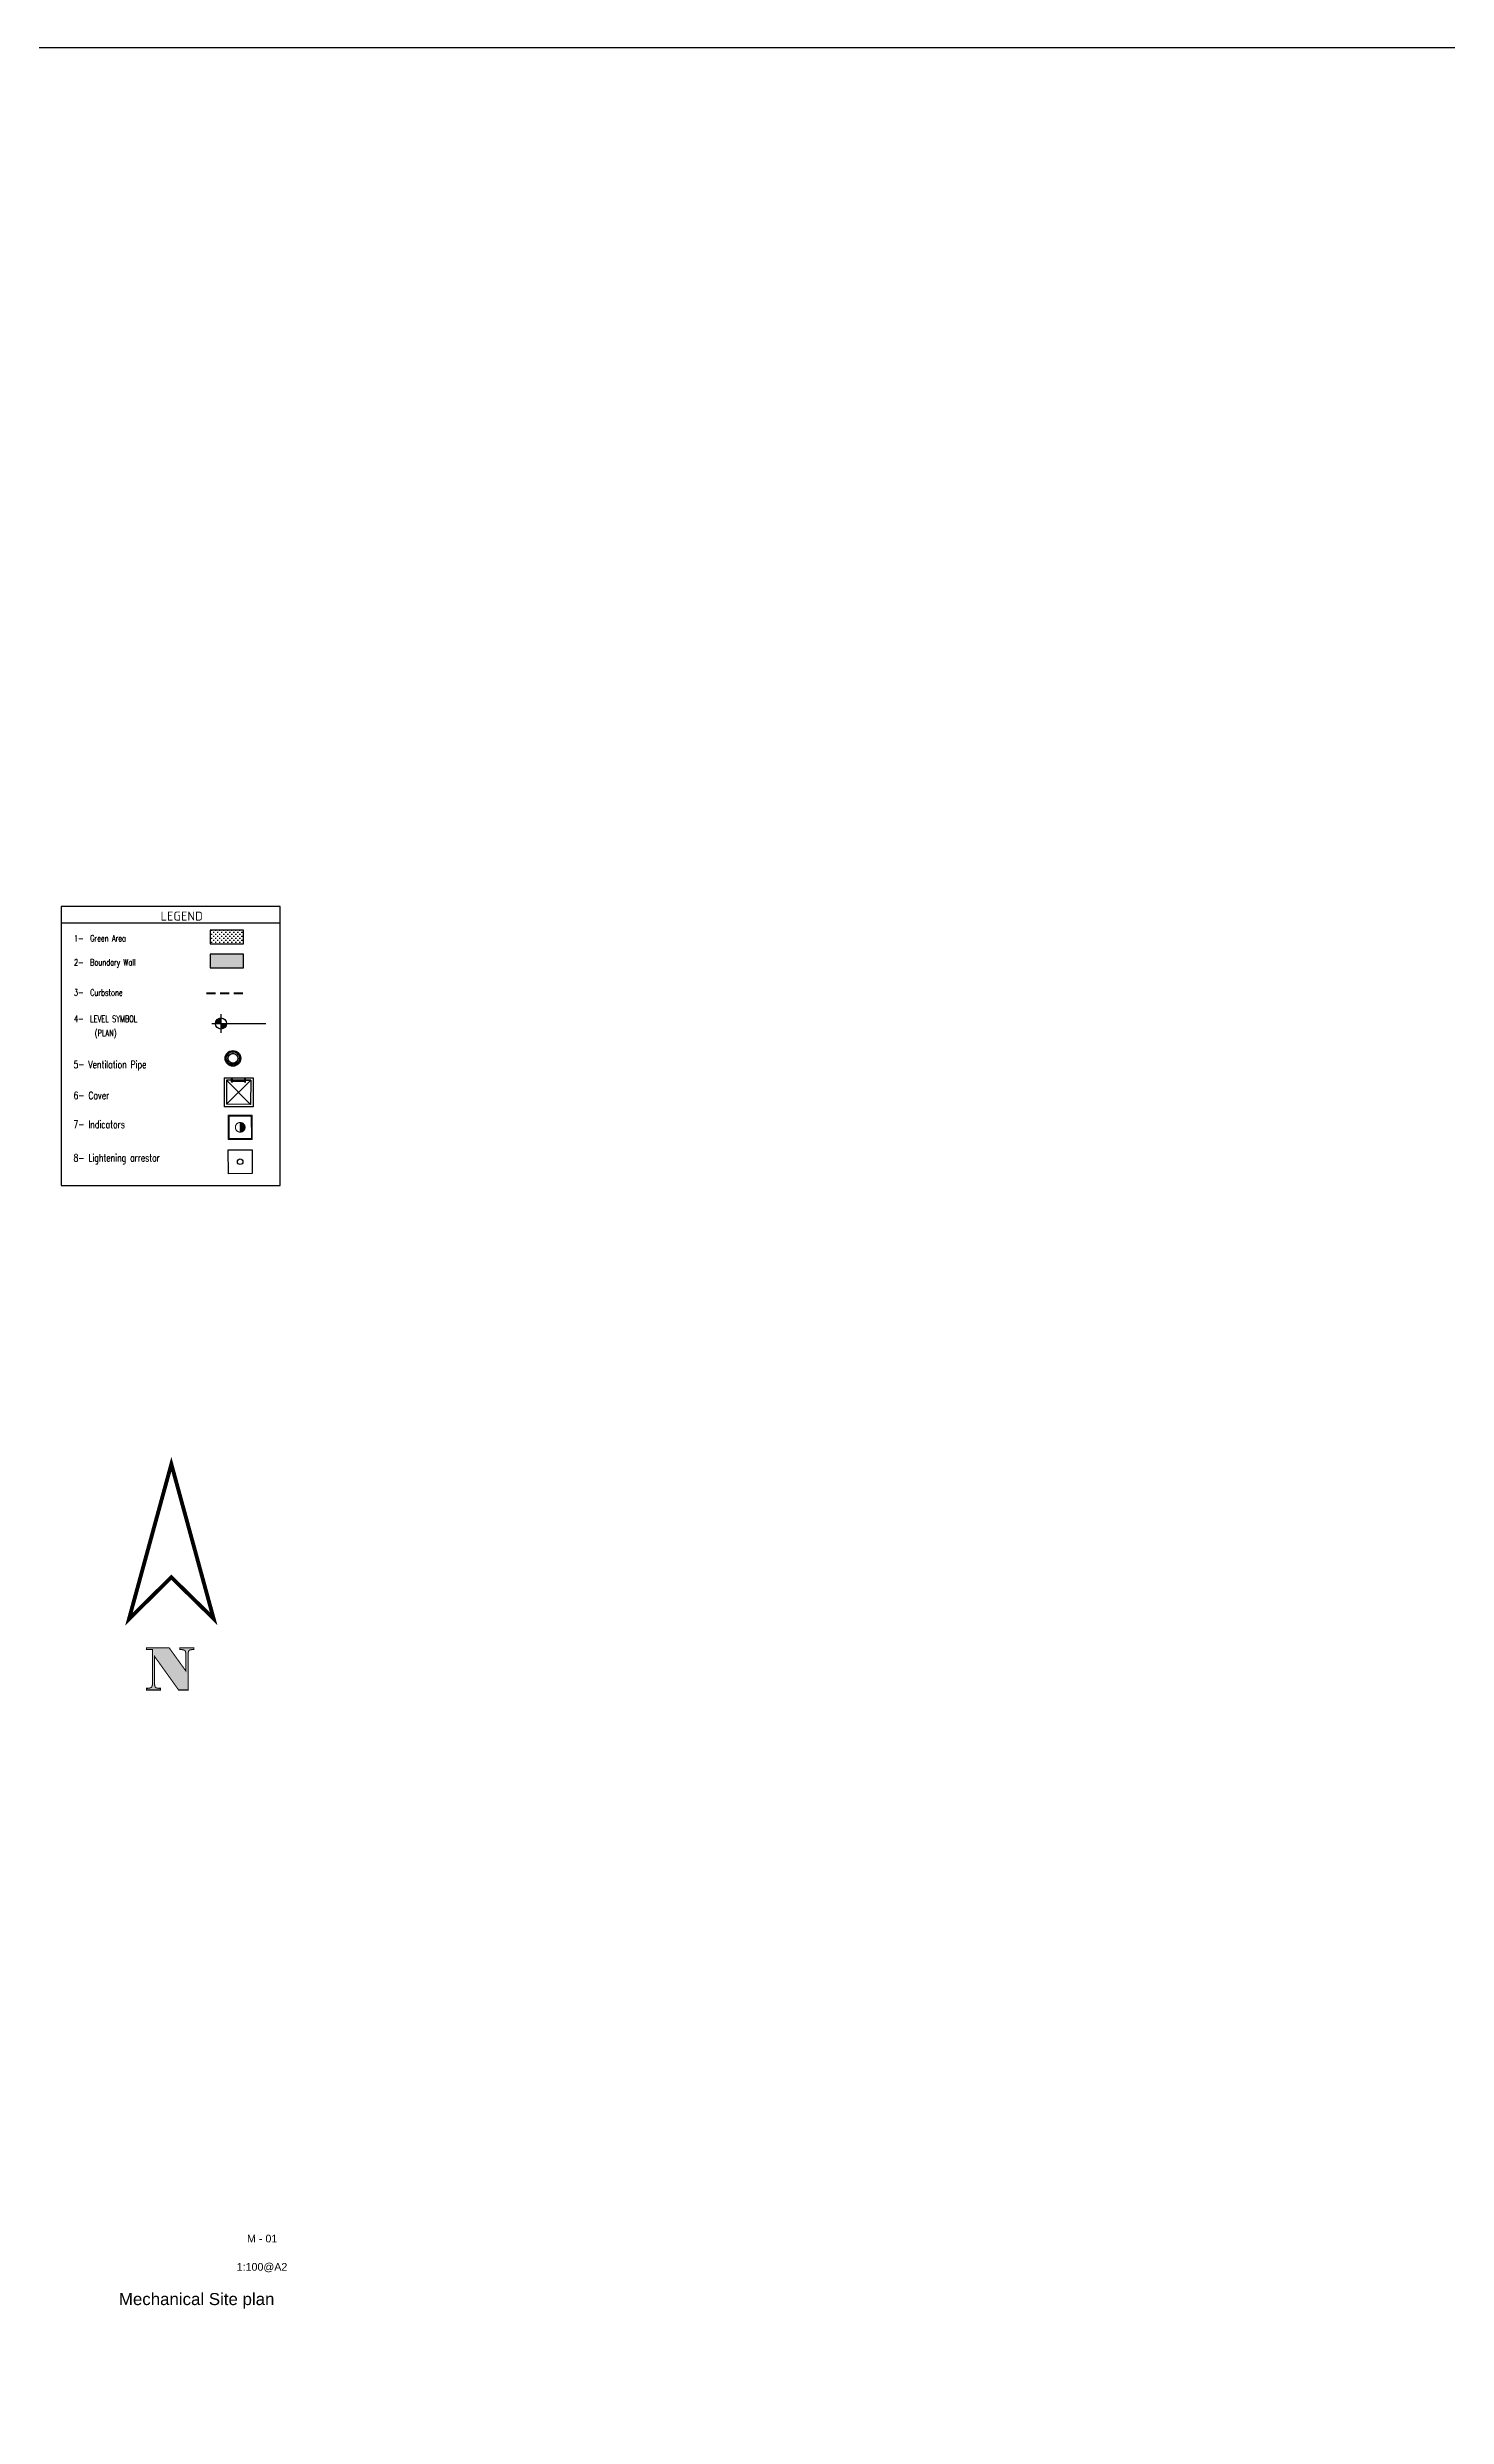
# Model space of a CAD drawing. Extents: x 152000 to 152174, y 158796 to 159332.
# Drawn here: x 152104.4 to 152139.2, y 159197.9 to 159256.8 of the extents above; entities that cross this region are included whole.
import ezdxf

# ---------------------------------------------------------------- set-up
doc = ezdxf.new("R2010")
doc.units = 0
doc.header["$LTSCALE"] = 3
doc.header["$MEASUREMENT"] = 0
for name, pattern in [('AUSGEZOGEN', [0]), ('CENTER', [2, 1.25, -0.25, 0.25, -0.25]), ('DASHDOT2', [0.5, 0.25, -0.125, 0, -0.125]), ('DASHED2', [0.375, 0.25, -0.125])]:
    doc.linetypes.add(name, pattern=pattern)
for name, color, linetype in [('ceco.net 1', 7, 'CONTINUOUS'), ('DIM', 144, 'CONTINUOUS'), ('EBENE0', 7, 'AUSGEZOGEN'), ('G-Border', 4, 'CONTINUOUS'), ('G-Text Sub', 3, 'CONTINUOUS'), ('HATCH', 40, 'CONTINUOUS'), ('MECNEK', 6, 'CONTINUOUS'), ('NUMBERS', 6, 'CONTINUOUS'), ('TEXT', 7, 'CONTINUOUS'), ('TEXTS', 1, 'CONTINUOUS'), ('TXT', 6, 'CONTINUOUS'), ('wall-out', 7, 'CONTINUOUS')]:
    doc.layers.add(name, color=color, linetype=linetype)
doc.layers.add('hah', color=41, linetype='CONTINUOUS', lineweight=9)
doc.styles.add('1 - 3.5mm', font='isocpeur.ttf', dxfattribs={"height": 3.5})
doc.styles.add('ROMANS', font='romans.shx')
pattern_1 = [(90.0871826, (151786.079685, 158745.573697), (-0.00449999479, -6.8473e-06), []), (90.0871826, (151786.078185, 158745.5736947), (-0.00449999479, -6.8473e-06), [0.0015, -0.0015]), (90.0871826, (151786.076685, 158745.5736925), (-0.00449999479, -6.8473e-06), [0.0015, -0.0015])]

msp = doc.modelspace()

# ---------------------------------------------------------------- hatches: boundary and pattern name
at = {"layer": 'DIM', "linetype": 'DASHED2', "ltscale": 0.9}
msp.add_hatch(color=3, dxfattribs=at).paths.add_polyline_path([(152107.38688, 159217.04548), (152106.82092, 159217.04548), (152106.82092, 159217.00467), (152106.96921, 159217.00467), (152106.96921, 159216.15165), (152106.96921, 159216.13532), (152106.96785, 159216.119), (152106.96513, 159216.10539), (152106.96105, 159216.09179), (152106.95697, 159216.0809), (152106.95153, 159216.07138), (152106.94472, 159216.06458), (152106.93792, 159216.05914), (152106.93112, 159216.05505), (152106.92159, 159216.05233), (152106.91071, 159216.04825), (152106.89847, 159216.04553), (152106.8835, 159216.04281), (152106.86718, 159216.04009), (152106.84949, 159216.03873), (152106.83044, 159216.03873), (152106.82092, 159216.03873), (152106.82092, 159215.99791), (152107.16784, 159215.99791), (152107.16784, 159216.03873), (152107.14607, 159216.03873), (152107.12567, 159216.04009), (152107.10798, 159216.04281), (152107.09165, 159216.04553), (152107.07805, 159216.04825), (152107.06717, 159216.05233), (152107.05764, 159216.05505), (152107.05084, 159216.05914), (152107.0454, 159216.06458), (152107.03996, 159216.07138), (152107.03587, 159216.0809), (152107.03179, 159216.09315), (152107.02907, 159216.10539), (152107.02635, 159216.12036), (152107.02499, 159216.13804), (152107.02499, 159216.15573), (152107.02499, 159216.83053), (152107.62224, 159215.99791), (152107.85761, 159215.99791), (152107.85761, 159216.88087), (152107.85761, 159216.89991), (152107.85897, 159216.91624), (152107.86169, 159216.93256), (152107.86441, 159216.94617), (152107.86849, 159216.95705), (152107.87257, 159216.96794), (152107.87801, 159216.9761), (152107.88345, 159216.9829), (152107.89026, 159216.98698), (152107.89978, 159216.99107), (152107.91066, 159216.99515), (152107.92291, 159216.99787), (152107.93787, 159217.00059), (152107.9542, 159217.00331), (152107.97053, 159217.00467), (152107.98957, 159217.00467), (152108.00046, 159217.00467), (152108.00046, 159217.04548), (152107.65353, 159217.04548), (152107.65353, 159217.00467), (152107.65761, 159217.00467), (152107.67802, 159217.00467), (152107.69707, 159217.00331), (152107.71475, 159217.00059), (152107.73108, 159216.99787), (152107.74469, 159216.99379), (152107.75693, 159216.98971), (152107.76781, 159216.98426), (152107.77598, 159216.97882), (152107.78142, 159216.97338), (152107.7855, 159216.96658), (152107.79094, 159216.95705), (152107.79366, 159216.94481), (152107.79638, 159216.9312), (152107.7991, 159216.91624), (152107.80047, 159216.89991), (152107.80047, 159216.88087), (152107.80047, 159216.47272)])
at = {"layer": 'hah', "linetype": 'CENTER', "ltscale": 2}
h = msp.add_hatch(dxfattribs=at)
h.set_pattern_fill('INSUL', color=8, scale=0.012, angle=90.0871826, style=0)
h.set_pattern_definition(pattern_1)
h.paths.add_polyline_path([(152109.15384, 159230.10954), (152109.15403, 159229.98954), (152109.27403, 159229.98972, 0.41421356)])
h = msp.add_hatch(dxfattribs=at)
h.set_pattern_fill('INSUL', color=8, scale=0.012, angle=90.0871826, style=0)
h.set_pattern_definition(pattern_1)
h.paths.add_polyline_path([(152109.15403, 159229.98954), (152109.15421, 159229.86954, 0.41421356), (152109.27403, 159229.98972)])
at = {"layer": 'HATCH', "lineweight": -3, "ltscale": 10}
msp.add_hatch(color=253, dxfattribs=at).paths.add_polyline_path([(152109.23912, 159233.95442), (152109.23912, 159234.29211), (152108.40383, 159234.29211), (152108.40383, 159233.95442)])
at = {"layer": 'HATCH'}
h = msp.add_hatch(color=256, dxfattribs=at)
h.paths.add_polyline_path([(152109.08081, 159231.64098), (152109.07598, 159231.6424, 0.06167497), (152109.08773, 159231.66949), (152109.09241, 159231.66812, -0.05921296)])
h.paths.add_polyline_path([(152109.09241, 159231.66812), (152109.08773, 159231.66949, 0.06167497), (152109.09251, 159231.69863), (152109.09734, 159231.69722, -0.05921296)])
h.paths.add_polyline_path([(152109.03485, 159231.81175), (152109.03343, 159231.80692, 0.06167497), (152109.00633, 159231.81867), (152109.00771, 159231.82335, -0.05921296)])
h.paths.add_polyline_path([(152108.99518, 159231.82634), (152108.997, 159231.82366), (152108.99703, 159231.82599, -0.0220108), (152109.00771, 159231.82335), (152109.00633, 159231.81867, 0.06167497), (152108.97719, 159231.82345), (152108.97861, 159231.82828, -0.03339346)])
h.paths.add_polyline_path([(152108.85247, 159231.73865), (152108.85716, 159231.73727, 0.06167497), (152108.85238, 159231.70813), (152108.84755, 159231.70955, -0.05921296)])
h.paths.add_polyline_path([(152108.85716, 159231.73727), (152108.85247, 159231.73865, -0.05921296), (152108.86408, 159231.76579), (152108.86891, 159231.76437, 0.06167497)])
h.paths.add_polyline_path([(152108.93718, 159231.58341), (152108.93855, 159231.5881, 0.06167497), (152108.9677, 159231.58332), (152108.96628, 159231.57849, -0.05921296)])
h.paths.add_polyline_path([(152108.91004, 159231.59502), (152108.91146, 159231.59985, 0.06167497), (152108.93855, 159231.5881), (152108.93718, 159231.58341, -0.05921296)])
h = msp.add_hatch(color=256, dxfattribs=at)
h.paths.add_polyline_path([(152108.97166, 159231.52754), (152108.97169, 159231.53242, 0.02949484), (152108.99181, 159231.53352), (152108.99236, 159231.52867, -0.02949484)])
h.paths.add_polyline_path([(152108.88056, 159231.55921), (152108.87794, 159231.55509, -0.02949484), (152108.86114, 159231.56724), (152108.86424, 159231.57102, 0.02949484)])
h.paths.add_polyline_path([(152108.95308, 159231.87324), (152108.95253, 159231.8781, -0.02949484), (152108.97322, 159231.87923), (152108.9732, 159231.87434, 0.02949484)])
h.paths.add_polyline_path([(152109.06433, 159231.84756), (152109.06695, 159231.85167, -0.02949484), (152109.08374, 159231.83952), (152109.08065, 159231.83574, 0.02949484)])
at = {"layer": 'TEXTS'}
h = msp.add_hatch(dxfattribs=at)
h.set_pattern_fill('CROSS', color=3, scale=0.2)
h.set_pattern_definition([(0, (-51.71651, -21970.158725), (0.05, 0.05), [0.025, -0.075]), (90, (-51.70401, -21970.171225), (-0.05, 0.05), [0.025, -0.075])])
h.paths.add_polyline_path([(152109.23912, 159234.55157), (152109.23912, 159234.88926), (152108.40383, 159234.88926), (152108.40383, 159234.55157)])

# ---------------------------------------------------------------- linework, layer by layer
at = {"layer": 'ceco.net 1', "color": 3, "const_width": 0.09615}
msp.add_lwpolyline([(152106.3868, 159217.7604), (152107.44105, 159221.61485), (152108.49308, 159217.76998), (152107.44011, 159218.80167)], close=True, dxfattribs=at)
at = {"layer": 'ceco.net 1', "color": 3, "const_width": 0.02596}
msp.add_lwpolyline([(152107.02499, 159216.15573), (152107.02499, 159216.13804), (152107.02635, 159216.12036), (152107.02907, 159216.10539), (152107.03179, 159216.09315), (152107.03587, 159216.0809), (152107.03996, 159216.07138), (152107.0454, 159216.06458), (152107.05084, 159216.05914), (152107.05764, 159216.05505), (152107.06717, 159216.05233), (152107.07805, 159216.04825), (152107.09165, 159216.04553), (152107.10798, 159216.04281), (152107.12567, 159216.04009), (152107.14607, 159216.03873), (152107.16784, 159216.03873), (152107.16784, 159215.99791), (152106.82092, 159215.99791), (152106.82092, 159216.03873), (152106.83044, 159216.03873), (152106.84949, 159216.03873), (152106.86718, 159216.04009), (152106.8835, 159216.04281), (152106.89847, 159216.04553), (152106.91071, 159216.04825), (152106.92159, 159216.05233), (152106.93112, 159216.05505), (152106.93792, 159216.05914), (152106.94472, 159216.06458), (152106.95153, 159216.07138), (152106.95697, 159216.0809), (152106.96105, 159216.09179), (152106.96513, 159216.10539), (152106.96785, 159216.119), (152106.96921, 159216.13532), (152106.96921, 159216.15165), (152106.96921, 159217.00467), (152106.82092, 159217.00467), (152106.82092, 159217.04548), (152107.38688, 159217.04548), (152107.80047, 159216.47272), (152107.80047, 159216.88087), (152107.80047, 159216.89991), (152107.7991, 159216.91624), (152107.79638, 159216.9312), (152107.79366, 159216.94481), (152107.79094, 159216.95705), (152107.7855, 159216.96658), (152107.78142, 159216.97338), (152107.77598, 159216.97882), (152107.76781, 159216.98426), (152107.75693, 159216.98971), (152107.74469, 159216.99379), (152107.73108, 159216.99787), (152107.71475, 159217.00059), (152107.69707, 159217.00331), (152107.67802, 159217.00467), (152107.65761, 159217.00467), (152107.65353, 159217.00467), (152107.65353, 159217.04548), (152108.00046, 159217.04548), (152108.00046, 159217.00467), (152107.98957, 159217.00467), (152107.97053, 159217.00467), (152107.9542, 159217.00331), (152107.93787, 159217.00059), (152107.92291, 159216.99787), (152107.91066, 159216.99515), (152107.89978, 159216.99107), (152107.89026, 159216.98698), (152107.88345, 159216.9829), (152107.87801, 159216.9761), (152107.87257, 159216.96794), (152107.86849, 159216.95705), (152107.86441, 159216.94617), (152107.86169, 159216.93256), (152107.85897, 159216.91624), (152107.85761, 159216.89991), (152107.85761, 159216.88087), (152107.85761, 159215.99791), (152107.62224, 159215.99791), (152107.02499, 159216.83053), (152107.02499, 159216.15573), (152107.02499, 159216.15573)], dxfattribs=at)
at = {"layer": 'EBENE0', "color": 8, "linetype": 'AUSGEZOGEN'}
for p, q in [((152108.75453, 159231.22135), (152108.75299, 159230.50135)), ((152108.75453, 159231.22135), (152109.47453, 159231.21981)), ((152108.75453, 159231.22135), (152109.47453, 159231.21981)), ((152108.8144, 159231.16122), (152108.81312, 159230.56122)), ((152108.8144, 159231.16122), (152108.81312, 159230.56122)), ((152109.4144, 159231.15994), (152108.81312, 159230.56122)), ((152109.4144, 159231.15994), (152108.81312, 159230.56122)), ((152109.4144, 159231.15994), (152108.8144, 159231.16122)), ((152108.8144, 159231.16122), (152109.41311, 159230.55994)), ((152108.8144, 159231.16122), (152109.41311, 159230.55994)), ((152108.9403, 159231.11267), (152108.94053, 159231.22095)), ((152108.9403, 159231.11267), (152108.94053, 159231.22095)), ((152108.9643, 159231.11262), (152108.9403, 159231.11267)), ((152108.9643, 159231.11262), (152108.9403, 159231.11267)), ((152108.9643, 159231.11262), (152108.96453, 159231.2209)), ((152108.9643, 159231.11262), (152108.96453, 159231.2209)), ((152109.26432, 159231.12397), (152108.96432, 159231.12462)), ((152109.26432, 159231.12397), (152108.96432, 159231.12462)), ((152109.26437, 159231.14797), (152108.96437, 159231.14862)), ((152109.26437, 159231.14797), (152108.96437, 159231.14862)), ((152109.26429, 159231.11197), (152109.26453, 159231.22026)), ((152109.26429, 159231.11197), (152109.26453, 159231.22026)), ((152109.26429, 159231.11197), (152109.28829, 159231.11192)), ((152109.26429, 159231.11197), (152109.28829, 159231.11192)), ((152109.28829, 159231.11192), (152109.28853, 159231.22021)), ((152109.28829, 159231.11192), (152109.28853, 159231.22021)), ((152109.4144, 159231.15994), (152109.41311, 159230.55994)), ((152109.4144, 159231.15994), (152109.41311, 159230.55994)), ((152109.47453, 159231.21981), (152109.47299, 159230.49981)), ((152109.47453, 159231.21981), (152109.47299, 159230.49981)), ((152109.47453, 159231.21981), (152109.47299, 159230.49981)), ((152109.47299, 159230.49981), (152108.75299, 159230.50135)), ((152109.47299, 159230.49981), (152108.75299, 159230.50135)), ((152109.41311, 159230.55994), (152108.81312, 159230.56122)), ((152109.41311, 159230.55994), (152108.81312, 159230.56122))]:
    msp.add_line(p, q, dxfattribs=at)
msp.add_lwpolyline([(152108.85286, 159229.42607), (152109.44681, 159229.43344), (152109.45419, 159228.83949), (152108.86023, 159228.83211)], close=True, dxfattribs=at)
msp.add_circle((152109.15352, 159229.13278), 0.069, dxfattribs=at)
at = {"layer": 'G-Border', "ltscale": 100}
msp.add_line((152110.14532, 159235.06395), (152104.70345, 159235.06395), dxfattribs=at)
at = {"layer": 'hah', "color": 8, "ltscale": 2}
for p, q in [((152108.85357, 159230.28909), (152109.45357, 159230.29)), ((152108.85448, 159229.68909), (152108.85357, 159230.28909)), ((152108.87761, 159230.26512), (152109.42961, 159230.26596)), ((152108.87845, 159229.71312), (152108.87761, 159230.26512)), ((152109.43045, 159229.71396), (152109.42961, 159230.26596)), ((152109.45448, 159229.69), (152109.45357, 159230.29)), ((152108.85448, 159229.68909), (152109.45448, 159229.69)), ((152108.87845, 159229.71312), (152109.43045, 159229.71396))]:
    msp.add_line(p, q, dxfattribs=at)
at = {"layer": 'hah', "color": 8, "linetype": 'CENTER', "ltscale": 2}
msp.add_circle((152109.15403, 159229.98954), 0.12, dxfattribs=at)
at = {"layer": 'HATCH'}
for p, q in [((152108.90016, 159231.55386), (152108.91138, 159231.59203)), ((152108.90295, 159231.55254), (152108.91413, 159231.59056)), ((152108.90576, 159231.55128), (152108.9169, 159231.58917)), ((152108.90859, 159231.55007), (152108.91969, 159231.58786)), ((152108.91143, 159231.54892), (152108.92251, 159231.58661)), ((152108.91429, 159231.54782), (152108.92535, 159231.58544)), ((152108.91716, 159231.54678), (152108.92821, 159231.58434)), ((152108.92006, 159231.54579), (152108.93109, 159231.58331)), ((152108.92296, 159231.54485), (152108.93399, 159231.58235)), ((152108.92588, 159231.54397), (152108.93691, 159231.58146)), ((152108.92882, 159231.54314), (152108.93985, 159231.58064)), ((152108.93178, 159231.54236), (152108.94281, 159231.57989)), ((152108.93475, 159231.54164), (152108.94579, 159231.57921)), ((152108.93773, 159231.54097), (152108.9488, 159231.5786)), ((152108.94074, 159231.54036), (152108.95182, 159231.57807)), ((152108.94375, 159231.5398), (152108.95487, 159231.57761)), ((152108.94679, 159231.5393), (152108.95793, 159231.57721)), ((152108.94984, 159231.53885), (152108.96102, 159231.5769)), ((152108.9529, 159231.53846), (152108.96413, 159231.57666)), ((152108.99627, 159231.57864), (152109.0157, 159231.54304)), ((152108.99655, 159231.57762), (152108.99971, 159231.57935)), ((152108.99947, 159231.57226), (152109.06808, 159231.60969)), ((152109.0024, 159231.5669), (152109.071, 159231.60433)), ((152109.00249, 159231.57999), (152109.0217, 159231.54478)), ((152109.00532, 159231.56154), (152109.07393, 159231.59897)), ((152109.00825, 159231.55618), (152109.07685, 159231.59361)), ((152109.00856, 159231.58163), (152109.02759, 159231.54673)), ((152109.01117, 159231.55082), (152109.07978, 159231.58825))]:
    msp.add_line(p, q, dxfattribs=at)
at = {"layer": 'MECNEK'}
for p, q in [((152108.86114, 159231.56724), (152108.86424, 159231.57102)), ((152108.89822, 159231.55481), (152108.90947, 159231.59309)), ((152108.91004, 159231.59502), (152108.91146, 159231.59985)), ((152108.95446, 159231.53828), (152108.96571, 159231.57656)), ((152108.96628, 159231.57849), (152108.9677, 159231.58332)), ((152108.97166, 159231.52754), (152108.97169, 159231.53242)), ((152108.99236, 159231.52867), (152108.99181, 159231.53352))]:
    msp.add_line(p, q, dxfattribs=at)
for radius in [0.19538, 0.17096, 0.16803, 0.16608, 0.127, 0.12505, 0.12016]:
    msp.add_circle((152108.97244, 159231.70338), radius, dxfattribs=at)
for start, end in [(230.7327954, 237.4905557), (269.7457961, 276.5035564)]:
    msp.add_arc((152108.97244, 159231.70338), 0.17585, start, end, dxfattribs=at)
at = {"layer": 'MECNEK', "linetype": 'DASHED2', "ltscale": 5}
msp.add_arc((152108.97244, 159231.70338), 0.17585, 237.4905557, 269.7457961, dxfattribs=at)
at = {"layer": 'NUMBERS', "color": 8, "linetype": 'DASHDOT2'}
msp.add_line((152109.0403, 159231.15697), (152109.37341, 159231.16046), dxfattribs=at)
at = {"layer": 'TEXT', "color": 7}
for p, q in [((152108.67397, 159232.7995), (152108.67397, 159232.34053)), ((152108.44448, 159232.57002), (152109.78716, 159232.57002))]:
    msp.add_line(p, q, dxfattribs=at)
at = {"layer": 'TEXT', "color": 7, "linetype": 'Continuous'}
for points in [[(152108.40383, 159234.55157), (152109.23912, 159234.55157), (152109.23912, 159234.88926), (152108.40383, 159234.88926)], [(152108.40383, 159233.95442), (152109.23912, 159233.95442), (152109.23912, 159234.29211), (152108.40383, 159234.29211)]]:
    msp.add_lwpolyline(points, close=True, dxfattribs=at)
at = {"layer": 'TEXT', "color": 7, "const_width": 0.13769}
for points in [[(152108.67397, 159232.63886, 0.41421356), (152108.60512, 159232.57002)], [(152108.67397, 159232.50117, 0.41421356), (152108.74281, 159232.57002)]]:
    msp.add_lwpolyline(points, format="xyb", dxfattribs=at)
at = {"layer": 'TEXT', "color": 7}
msp.add_circle((152108.67397, 159232.57002), 0.13769, dxfattribs=at)
at = {"layer": 'TEXTS', "color": 4, "linetype": 'DASHED2', "lineweight": 40, "ltscale": 0.3}
msp.add_line((152108.31746, 159233.32188), (152109.32546, 159233.32188), dxfattribs=at)
at = {"layer": 'TEXTS', "color": 2}
msp.add_lwpolyline([(152000.31081, 159256.84238), (152173.94354, 159256.84238), (152173.94354, 158796.26395), (152000.31081, 158796.26395)], close=True, dxfattribs=at)
at = {"layer": 'wall-out'}
msp.add_lwpolyline([(152110.14532, 159235.48395), (152104.70345, 159235.48395), (152104.70345, 159228.54553), (152110.14532, 159228.54553)], close=True, dxfattribs=at)

# ---------------------------------------------------------------- texts
at = {"layer": 'G-Text Sub', "ltscale": 100, "insert": (152107.65083, 159235.12992), "char_height": 0.22176, "attachment_point": 7, "style": '1 - 3.5mm'}
msp.add_mtext('\\pi-0.47678;LEGEND', dxfattribs=at)
at = {"layer": 'TXT', "color": 7, "style": 'ROMANS', "width": 0.75}
for s, height, p in [('1-  Green Area ', 0.1599414, (152105.02088, 159234.60941)), ('2-  Boundary Wall', 0.1599414, (152105.02088, 159234.01226)), ('3-  Curbstone ', 0.1599414, (152105.02088, 159233.26124)), ('4-  LEVEL SYMBOL', 0.1599414, (152105.02088, 159232.60647)), ('(PLAN)', 0.159941, (152105.53551, 159232.25176)), ('5- Ventilation Pipe', 0.1854062, (152105.00834, 159231.4598)), ('6- Cover', 0.185406, (152105.00834, 159230.69012)), ('7- Indicators', 0.1854062, (152105.00834, 159229.9701)), ('8- Lightening arrestor', 0.1854062, (152105.00834, 159229.13836))]:
    msp.add_text(s, height=height, dxfattribs=at).set_placement(p)
at = {"layer": 'TXT', "color": 7, "attachment_point": 3}
for s, insert, char_height, width in [('\\A1;{\\fArial|b0|i0|c0|p34;M - 01}', (152110.07671, 159202.45242), 0.1904466, 2.6058199), ('{\\fArial|b0|i0|c0|p34;1:100@A2}', (152110.32551, 159201.74858), 0.1904466, 1.2585979), ('{\\fArial|b0|i0|c0|p34;Mechanical Site plan}', (152110.00362, 159201.0034), 0.3, 4.1128682)]:
    msp.add_mtext(s, dxfattribs=dict(at, insert=insert, char_height=char_height, width=width))

doc.saveas('drawing.dxf')
